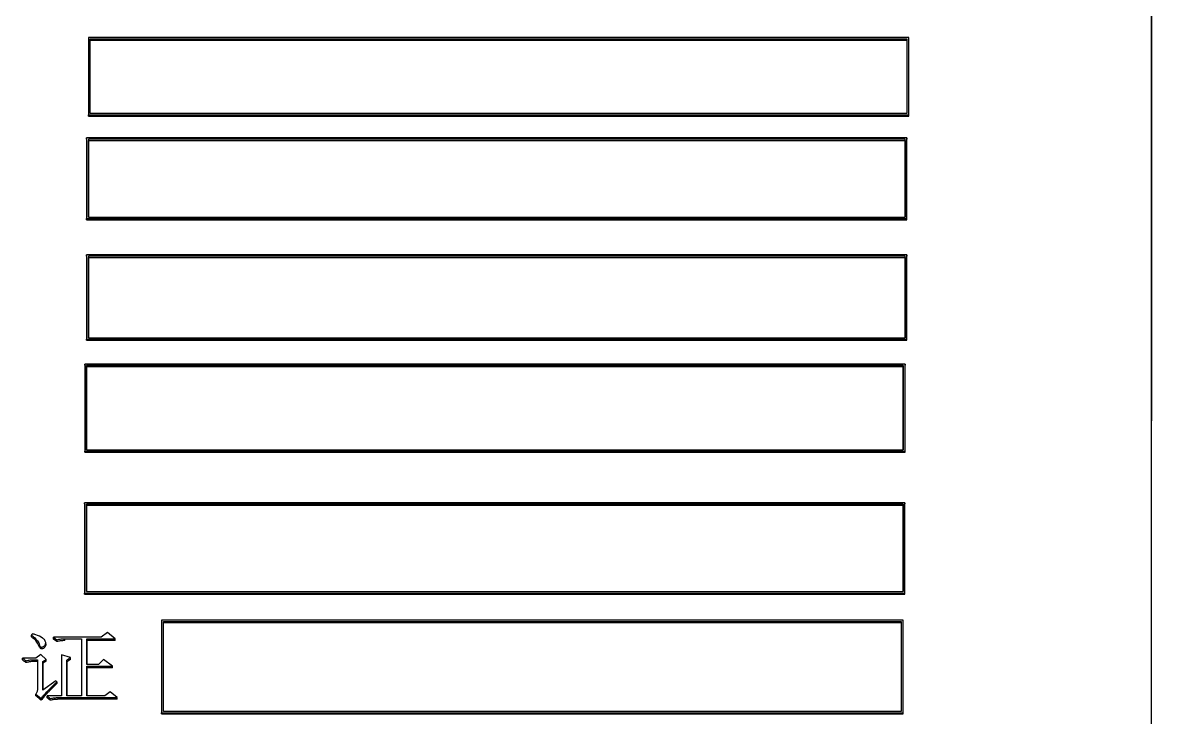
# Model space of a CAD drawing. Header units: millimetres. Extents: x 2063 to 4500, y 825 to 2548.
# Drawn here: x 2688.15 to 2718.69, y 2280.78 to 2299.53 of the extents above; entities that cross this region are included whole.
import ezdxf

# ---------------------------------------------------------------- set-up
doc = ezdxf.new("R2010")
doc.units = ezdxf.units.MM

msp = doc.modelspace()

# ---------------------------------------------------------------- linework, layer by layer
at = {"color": 7, "linetype": 'Continuous', "lineweight": 25}
for p, q in [((2689.928, 2299.124), (2689.928, 2299.089)), ((2712.061, 2299.124), (2689.928, 2299.124)), ((2689.978, 2299.091), (2712.011, 2299.091)), ((2689.978, 2299.056), (2712.011, 2299.056)), ((2712.011, 2299.091), (2712.011, 2299.056)), ((2712.061, 2299.088), (2712.061, 2299.124)), ((2712.061, 2297.007), (2712.061, 2299.088)), ((2689.928, 2298.049), (2689.928, 2297.391)), ((2689.928, 2297.296), (2689.928, 2297.007)), ((2689.928, 2297.007), (2689.928, 2297.041)), ((2689.928, 2297.041), (2712.061, 2297.041)), ((2712.011, 2297.074), (2689.978, 2297.074)), ((2712.061, 2297.007), (2712.061, 2297.041)), ((2689.928, 2297.007), (2712.061, 2297.007)), ((2689.878, 2296.383), (2689.878, 2296.417)), ((2712.011, 2296.416), (2689.878, 2296.417)), ((2712.011, 2296.416), (2712.011, 2296.383)), ((2711.961, 2296.383), (2689.928, 2296.383)), ((2689.928, 2296.383), (2689.928, 2296.35)), ((2689.928, 2296.35), (2711.961, 2296.35)), ((2711.961, 2296.35), (2711.961, 2296.383)), ((2712.011, 2294.211), (2712.011, 2296.383)), ((2689.878, 2294.512), (2689.878, 2294.211)), ((2689.928, 2294.278), (2711.961, 2294.278)), ((2689.878, 2294.211), (2689.878, 2294.243)), ((2689.878, 2294.243), (2712.011, 2294.243)), ((2689.878, 2294.211), (2712.011, 2294.211)), ((2712.011, 2294.211), (2712.011, 2294.243)), ((2712.011, 2293.259), (2689.878, 2293.259)), ((2689.878, 2293.228), (2689.878, 2293.259)), ((2711.961, 2293.223), (2689.928, 2293.223)), ((2689.928, 2293.223), (2689.928, 2293.192)), ((2689.928, 2293.192), (2711.961, 2293.192)), ((2711.961, 2293.192), (2711.961, 2293.223)), ((2712.011, 2293.259), (2712.011, 2293.228)), ((2712.011, 2290.96), (2712.011, 2293.228)), ((2689.878, 2291.274), (2689.878, 2290.96)), ((2689.878, 2290.99), (2712.011, 2290.99)), ((2689.878, 2290.96), (2689.878, 2290.99)), ((2689.878, 2290.96), (2712.011, 2290.96)), ((2689.928, 2291.026), (2711.961, 2291.026)), ((2712.011, 2290.96), (2712.011, 2290.99)), ((2711.961, 2290.312), (2689.828, 2290.312)), ((2689.828, 2290.284), (2689.828, 2290.312)), ((2711.961, 2290.312), (2711.961, 2290.284)), ((2689.828, 2290.284), (2689.828, 2287.936)), ((2711.911, 2290.276), (2689.878, 2290.276)), ((2689.878, 2290.247), (2689.878, 2290.276)), ((2689.878, 2290.247), (2711.911, 2290.247)), ((2711.911, 2290.276), (2711.911, 2290.247)), ((2711.961, 2288.545), (2711.961, 2290.284)), ((2711.961, 2287.936), (2711.961, 2288.357)), ((2689.828, 2287.964), (2711.961, 2287.964)), ((2689.828, 2287.936), (2689.828, 2287.964)), ((2689.828, 2287.936), (2711.961, 2287.936)), ((2689.878, 2288.001), (2711.911, 2288.001)), ((2711.961, 2287.936), (2711.961, 2287.964)), ((2711.956, 2286.573), (2689.823, 2286.573)), ((2689.823, 2286.546), (2689.823, 2286.573)), ((2689.823, 2286.546), (2689.823, 2284.109)), ((2711.906, 2286.535), (2689.873, 2286.535)), ((2689.873, 2286.508), (2689.873, 2286.535)), ((2689.873, 2286.508), (2711.906, 2286.508)), ((2711.906, 2286.535), (2711.906, 2286.508)), ((2711.956, 2286.573), (2711.956, 2286.546)), ((2711.956, 2284.109), (2711.956, 2286.546)), ((2689.823, 2284.134), (2711.956, 2284.134)), ((2689.823, 2284.109), (2689.823, 2284.134)), ((2689.823, 2284.109), (2711.956, 2284.109)), ((2689.873, 2284.173), (2711.906, 2284.173)), ((2711.956, 2284.109), (2711.956, 2284.134)), ((2711.906, 2283.408), (2691.896, 2283.408)), ((2691.896, 2283.408), (2691.896, 2283.384)), ((2691.896, 2283.384), (2691.896, 2280.879)), ((2691.952, 2283.369), (2711.856, 2283.369)), ((2691.952, 2283.369), (2691.952, 2283.345)), ((2691.952, 2283.345), (2711.856, 2283.345)), ((2711.856, 2283.369), (2711.856, 2283.345)), ((2711.906, 2283.384), (2711.906, 2283.408)), ((2711.906, 2280.879), (2711.906, 2283.384)), ((2688.391, 2282.955), (2688.391, 2283.003)), ((2690.446, 2283.072), (2690.273, 2282.943)), ((2690.652, 2282.901), (2690.446, 2283.072)), ((2688.776, 2282.805), (2688.776, 2282.814)), ((2688.776, 2282.766), (2688.776, 2282.781)), ((2688.986, 2282.943), (2689.073, 2282.875)), ((2690.273, 2282.943), (2688.986, 2282.943)), ((2688.986, 2282.895), (2688.986, 2282.943)), ((2689.073, 2282.827), (2688.986, 2282.895)), ((2689.073, 2282.827), (2689.073, 2282.875)), ((2689.289, 2282.901), (2689.743, 2282.901)), ((2689.289, 2282.852), (2689.289, 2282.901)), ((2689.743, 2282.901), (2689.743, 2281.358)), ((2689.884, 2282.901), (2690.652, 2282.901)), ((2689.884, 2282.205), (2689.884, 2282.901)), ((2689.884, 2282.852), (2689.884, 2282.901)), ((2689.884, 2282.852), (2689.884, 2282.205)), ((2690.652, 2282.852), (2689.884, 2282.852)), ((2688.51, 2282.377), (2688.153, 2282.377)), ((2688.153, 2282.329), (2688.153, 2282.377)), ((2688.64, 2282.48), (2688.51, 2282.377)), ((2688.791, 2282.343), (2688.64, 2282.48)), ((2689.202, 2282.472), (2689.202, 2281.358)), ((2689.44, 2282.394), (2689.202, 2282.472)), ((2689.44, 2282.346), (2689.44, 2282.394)), ((2688.24, 2282.26), (2688.24, 2282.308)), ((2688.456, 2282.334), (2688.553, 2282.334)), ((2688.456, 2282.286), (2688.456, 2282.334)), ((2688.553, 2282.286), (2688.456, 2282.286)), ((2688.553, 2282.334), (2688.553, 2281.566)), ((2688.694, 2282.291), (2688.791, 2282.343)), ((2688.791, 2282.295), (2688.694, 2282.243)), ((2688.694, 2281.514), (2688.694, 2282.291)), ((2688.694, 2282.243), (2688.694, 2282.291)), ((2688.694, 2282.243), (2688.694, 2281.514)), ((2688.791, 2282.295), (2688.791, 2282.343)), ((2689.44, 2282.346), (2689.343, 2282.278)), ((2689.343, 2281.358), (2689.343, 2282.325)), ((2689.343, 2282.278), (2689.343, 2282.325)), ((2689.343, 2282.278), (2689.343, 2281.358)), ((2690.198, 2282.205), (2689.884, 2282.205)), ((2689.884, 2282.162), (2690.576, 2282.162)), ((2689.884, 2281.358), (2689.884, 2282.162)), ((2689.884, 2282.114), (2689.884, 2282.162)), ((2689.884, 2282.114), (2689.884, 2281.358)), ((2690.576, 2282.114), (2689.884, 2282.114)), ((2690.338, 2282.343), (2690.198, 2282.205)), ((2690.576, 2282.162), (2690.338, 2282.343)), ((2689.051, 2281.765), (2688.694, 2281.514)), ((2689.073, 2281.739), (2689.051, 2281.765)), ((2689.073, 2281.739), (2689.073, 2281.692)), ((2690.511, 2281.47), (2690.371, 2281.358)), ((2690.706, 2281.314), (2690.511, 2281.47)), ((2688.51, 2281.41), (2688.651, 2281.288)), ((2688.651, 2281.242), (2688.651, 2281.288)), ((2688.813, 2281.358), (2688.899, 2281.288)), ((2689.202, 2281.358), (2688.813, 2281.358)), ((2688.813, 2281.311), (2688.813, 2281.358)), ((2688.899, 2281.242), (2688.813, 2281.311)), ((2688.899, 2281.242), (2688.899, 2281.288)), ((2689.116, 2281.314), (2690.706, 2281.314)), ((2689.116, 2281.268), (2689.116, 2281.314)), ((2690.706, 2281.268), (2689.116, 2281.268)), ((2689.743, 2281.358), (2689.343, 2281.358)), ((2690.371, 2281.358), (2689.884, 2281.358)), ((2690.706, 2281.268), (2690.706, 2281.314)), ((2691.896, 2280.902), (2711.906, 2280.902)), ((2691.896, 2280.879), (2691.896, 2280.902)), ((2691.896, 2280.879), (2711.906, 2280.879)), ((2711.856, 2280.942), (2691.952, 2280.942)), ((2711.906, 2280.879), (2711.906, 2280.902))]:
    msp.add_line(p, q, dxfattribs=at)
at = {"color": 7, "linetype": 'Continuous', "lineweight": 25, "flags": 128}
for points in [[(2690.652, 2282.852), (2690.652, 2282.876), (2690.652, 2282.901)], [(2690.576, 2282.114), (2690.576, 2282.138), (2690.576, 2282.162)], [(2688.51, 2281.363), (2688.51, 2281.375), (2688.51, 2281.387), (2688.51, 2281.41)]]:
    msp.add_lwpolyline(points, dxfattribs=at)
at = {"color": 7, "linetype": 'Continuous', "lineweight": 25}
for points in [[(2717.791, 2253.34), (2718.315, 2256.991), (2719.363, 2264.295), (2722.483, 2274.938), (2726.691, 2285.181), (2732.046, 2294.882), (2738.451, 2303.921), (2745.832, 2312.183), (2754.094, 2319.564), (2763.134, 2325.969), (2772.834, 2331.324), (2783.077, 2335.532), (2793.721, 2338.652), (2801.024, 2339.7), (2804.675, 2340.224)], [(2717.994, 2259.882), (2718.68, 2263.177), (2720.053, 2269.765), (2723.374, 2279.317), (2727.578, 2288.501), (2732.713, 2297.204), (2738.703, 2305.34), (2745.49, 2312.825), (2753.004, 2319.581), (2761.166, 2325.535), (2769.891, 2330.633), (2779.092, 2334.798), (2788.658, 2338.078), (2795.253, 2339.422), (2798.55, 2340.095)], [(2718.045, 2259.578), (2718.633, 2262.492), (2719.809, 2268.32), (2722.561, 2276.814), (2726.009, 2285.043), (2730.209, 2292.914), (2735.054, 2300.415), (2738.829, 2305.008), (2740.716, 2307.305)]]:
    msp.add_open_spline(points, degree=3, dxfattribs=at)
for points, knots in [([(2718.606, 2262.598), (2718.606, 2263.854), (2718.606, 2267.677), (2718.606, 2272.605), (2718.606, 2278.643), (2718.606, 2283.305), (2718.606, 2288.877), (2718.606, 2293.116), (2718.606, 2298.094), (2718.605, 2302.739), (2718.605, 2306.886), (2718.605, 2310.623), (2718.605, 2313.278), (2718.605, 2316.15), (2718.605, 2318.072), (2718.605, 2320.173), (2718.605, 2320.975), (2718.605, 2321.536)], [0, 0, 0, 0, 0.041991, 0.127821, 0.170695, 0.256527, 0.299401, 0.385233, 0.428107, 0.513939, 0.599771, 0.642645, 0.728477, 0.77135, 0.857181, 0.900055, 1, 1, 1, 1]), ([(2718.605, 2309.036), (2718.605, 2308.933), (2718.605, 2307.424), (2718.605, 2304.876), (2718.605, 2300.554), (2718.606, 2296.769), (2718.606, 2292.532), (2718.606, 2290.114), (2718.606, 2288.779)], [0, 0, 0, 0, 0.01996, 0.291187, 0.426663, 0.697885, 0.833362, 1, 1, 1, 1]), ([(2717.994, 2259.883), (2718.6, 2262.839), (2719.8, 2268.687), (2722.567, 2277.112), (2725.928, 2285.096), (2730.338, 2293.355), (2735.022, 2300.651), (2738.824, 2305.06), (2740.238, 2306.7)], [0, 0, 0, 0, 0.172465, 0.341166, 0.506102, 0.667275, 0.876268, 1, 1, 1, 1]), ([(2689.928, 2299.124), (2689.928, 2298.918), (2689.928, 2298.508), (2689.928, 2297.814), (2689.928, 2297.322), (2689.928, 2297.041)], [0, 0, 0, 0, 0.300081, 0.600162, 1, 1, 1, 1]), ([(2689.978, 2297.074), (2689.978, 2297.286), (2689.978, 2297.708), (2689.978, 2298.381), (2689.978, 2298.839), (2689.978, 2299.091)], [0, 0, 0, 0, 0.3099206, 0.6198411, 1, 1, 1, 1]), ([(2689.978, 2297.074), (2689.978, 2297.234), (2689.978, 2297.563), (2689.978, 2298.227), (2689.978, 2298.725), (2689.978, 2299.056)], [0, 0, 0, 0, 0.237543, 0.491754, 1, 1, 1, 1]), ([(2712.011, 2299.091), (2712.011, 2298.886), (2712.011, 2298.475), (2712.011, 2297.803), (2712.011, 2297.333), (2712.011, 2297.074)], [0, 0, 0, 0, 0.309921, 0.619843, 1, 1, 1, 1]), ([(2712.011, 2299.056), (2712.011, 2298.891), (2712.011, 2298.559), (2712.011, 2297.902), (2712.011, 2297.403), (2712.011, 2297.074)], [0, 0, 0, 0, 0.254228, 0.508455, 1, 1, 1, 1]), ([(2712.061, 2297.041), (2712.061, 2297.252), (2712.061, 2297.675), (2712.061, 2298.37), (2712.061, 2298.85), (2712.061, 2299.124)], [0, 0, 0, 0, 0.3000816, 0.6001632, 1, 1, 1, 1]), ([(2689.878, 2296.417), (2689.878, 2296.202), (2689.878, 2295.773), (2689.878, 2295.049), (2689.878, 2294.536), (2689.878, 2294.243)], [0, 0, 0, 0, 0.300081, 0.600162, 1, 1, 1, 1]), ([(2712.011, 2294.243), (2712.011, 2294.463), (2712.011, 2294.903), (2712.011, 2295.629), (2712.011, 2296.13), (2712.011, 2296.416)], [0, 0, 0, 0, 0.300082, 0.600163, 1, 1, 1, 1]), ([(2689.928, 2296.383), (2689.928, 2296.168), (2689.928, 2295.738), (2689.928, 2295.038), (2689.928, 2294.548), (2689.928, 2294.278)], [0, 0, 0, 0, 0.309921, 0.619841, 1, 1, 1, 1]), ([(2689.928, 2294.278), (2689.928, 2294.445), (2689.928, 2294.789), (2689.928, 2295.483), (2689.928, 2296.003), (2689.928, 2296.35)], [0, 0, 0, 0, 0.238721, 0.492538, 1, 1, 1, 1]), ([(2711.961, 2294.278), (2711.961, 2294.498), (2711.961, 2294.938), (2711.961, 2295.641), (2711.961, 2296.119), (2711.961, 2296.383)], [0, 0, 0, 0, 0.309921, 0.619843, 1, 1, 1, 1]), ([(2711.961, 2296.35), (2711.961, 2296.176), (2711.961, 2295.83), (2711.961, 2295.143), (2711.961, 2294.622), (2711.961, 2294.278)], [0, 0, 0, 0, 0.253832, 0.507664, 1, 1, 1, 1]), ([(2689.878, 2293.259), (2689.878, 2293.034), (2689.878, 2292.586), (2689.878, 2291.83), (2689.878, 2291.295), (2689.878, 2290.99)], [0, 0, 0, 0, 0.300081, 0.600162, 1, 1, 1, 1]), ([(2689.928, 2293.223), (2689.928, 2292.999), (2689.928, 2292.55), (2689.928, 2291.818), (2689.928, 2291.307), (2689.928, 2291.026)], [0, 0, 0, 0, 0.309921, 0.619841, 1, 1, 1, 1]), ([(2689.928, 2291.026), (2689.928, 2291.201), (2689.928, 2291.562), (2689.928, 2292.286), (2689.928, 2292.83), (2689.928, 2293.192)], [0, 0, 0, 0, 0.239926, 0.493342, 1, 1, 1, 1]), ([(2711.961, 2291.026), (2711.961, 2291.256), (2711.961, 2291.714), (2711.961, 2292.448), (2711.961, 2292.948), (2711.961, 2293.223)], [0, 0, 0, 0, 0.309921, 0.619843, 1, 1, 1, 1]), ([(2711.961, 2293.192), (2711.961, 2293.011), (2711.961, 2292.649), (2711.961, 2291.93), (2711.961, 2291.386), (2711.961, 2291.026)], [0, 0, 0, 0, 0.253427, 0.506855, 1, 1, 1, 1]), ([(2712.011, 2290.99), (2712.011, 2291.219), (2712.011, 2291.678), (2712.011, 2292.436), (2712.011, 2292.959), (2712.011, 2293.259)], [0, 0, 0, 0, 0.300082, 0.600163, 1, 1, 1, 1]), ([(2689.828, 2290.312), (2689.828, 2290.08), (2689.828, 2289.615), (2689.828, 2288.833), (2689.828, 2288.28), (2689.828, 2287.964)], [0, 0, 0, 0, 0.300081, 0.600162, 1, 1, 1, 1]), ([(2711.961, 2287.964), (2711.961, 2288.201), (2711.961, 2288.676), (2711.961, 2289.46), (2711.961, 2290.002), (2711.961, 2290.312)], [0, 0, 0, 0, 0.300082, 0.600163, 1, 1, 1, 1]), ([(2689.878, 2290.276), (2689.878, 2290.043), (2689.878, 2289.578), (2689.878, 2288.82), (2689.878, 2288.292), (2689.878, 2288.001)], [0, 0, 0, 0, 0.309921, 0.619841, 1, 1, 1, 1]), ([(2689.878, 2288.001), (2689.878, 2288.184), (2689.878, 2288.557), (2689.878, 2289.308), (2689.878, 2289.871), (2689.878, 2290.247)], [0, 0, 0, 0, 0.240925, 0.494007, 1, 1, 1, 1]), ([(2711.911, 2288.001), (2711.911, 2288.239), (2711.911, 2288.713), (2711.911, 2289.472), (2711.911, 2289.99), (2711.911, 2290.276)], [0, 0, 0, 0, 0.309921, 0.619843, 1, 1, 1, 1]), ([(2711.911, 2290.247), (2711.911, 2290.059), (2711.911, 2289.684), (2711.911, 2288.938), (2711.911, 2288.374), (2711.911, 2288.001)], [0, 0, 0, 0, 0.253092, 0.506185, 1, 1, 1, 1]), ([(2689.823, 2286.573), (2689.823, 2286.331), (2689.823, 2285.848), (2689.823, 2285.036), (2689.823, 2284.462), (2689.823, 2284.134)], [0, 0, 0, 0, 0.300081, 0.600162, 1, 1, 1, 1]), ([(2689.873, 2286.535), (2689.873, 2286.293), (2689.873, 2285.809), (2689.873, 2285.022), (2689.873, 2284.475), (2689.873, 2284.173)], [0, 0, 0, 0, 0.309921, 0.619841, 1, 1, 1, 1]), ([(2689.873, 2284.173), (2689.873, 2284.363), (2689.873, 2284.752), (2689.873, 2285.532), (2689.873, 2286.118), (2689.873, 2286.508)], [0, 0, 0, 0, 0.242059, 0.494764, 1, 1, 1, 1]), ([(2711.906, 2284.173), (2711.906, 2284.419), (2711.906, 2284.911), (2711.906, 2285.699), (2711.906, 2286.238), (2711.906, 2286.535)], [0, 0, 0, 0, 0.309921, 0.619843, 1, 1, 1, 1]), ([(2711.906, 2286.508), (2711.906, 2286.313), (2711.906, 2285.923), (2711.906, 2285.147), (2711.906, 2284.561), (2711.906, 2284.173)], [0, 0, 0, 0, 0.252712, 0.505424, 1, 1, 1, 1]), ([(2711.956, 2284.134), (2711.956, 2284.38), (2711.956, 2284.872), (2711.956, 2285.686), (2711.956, 2286.251), (2711.956, 2286.573)], [0, 0, 0, 0, 0.3000817, 0.6001633, 1, 1, 1, 1]), ([(2691.896, 2283.408), (2691.896, 2283.16), (2691.896, 2282.662), (2691.896, 2281.828), (2691.896, 2281.238), (2691.896, 2280.902)], [0, 0, 0, 0, 0.300081, 0.600162, 1, 1, 1, 1]), ([(2691.952, 2280.942), (2691.952, 2281.194), (2691.952, 2281.7), (2691.952, 2282.51), (2691.952, 2283.064), (2691.952, 2283.369)], [0, 0, 0, 0, 0.3099205, 0.6198411, 1, 1, 1, 1]), ([(2691.952, 2280.942), (2691.952, 2281.138), (2691.952, 2281.538), (2691.952, 2282.341), (2691.952, 2282.943), (2691.952, 2283.345)], [0, 0, 0, 0, 0.242928, 0.495343, 1, 1, 1, 1]), ([(2711.856, 2283.369), (2711.856, 2283.12), (2711.856, 2282.623), (2711.856, 2281.814), (2711.856, 2281.252), (2711.856, 2280.942)], [0, 0, 0, 0, 0.309921, 0.619842, 1, 1, 1, 1]), ([(2711.856, 2283.345), (2711.856, 2283.144), (2711.856, 2282.743), (2711.856, 2281.944), (2711.856, 2281.341), (2711.856, 2280.942)], [0, 0, 0, 0, 0.252421, 0.504842, 1, 1, 1, 1]), ([(2711.906, 2280.902), (2711.906, 2281.154), (2711.906, 2281.66), (2711.906, 2282.497), (2711.906, 2283.077), (2711.906, 2283.408)], [0, 0, 0, 0, 0.300082, 0.600163, 1, 1, 1, 1]), ([(2688.391, 2283.003), (2688.431, 2282.968), (2688.504, 2282.903), (2688.584, 2282.812), (2688.602, 2282.742), (2688.617, 2282.707), (2688.632, 2282.689), (2688.647, 2282.679), (2688.662, 2282.675), (2688.683, 2282.677), (2688.712, 2282.689), (2688.744, 2282.713), (2688.767, 2282.748), (2688.78, 2282.785), (2688.775, 2282.825), (2688.748, 2282.872), (2688.666, 2282.947), (2688.542, 2282.996), (2688.445, 2283.027), (2688.413, 2283.038)], [0, 0, 0, 0, 0.149443, 0.274042, 0.333076, 0.362754, 0.385188, 0.398021, 0.410985, 0.42602, 0.45239, 0.493257, 0.533496, 0.57286, 0.60517, 0.651682, 0.729284, 0.908686, 1, 1, 1, 1]), ([(2688.413, 2283.038), (2688.409, 2283.032), (2688.402, 2283.02), (2688.395, 2283.009), (2688.391, 2283.003)], [0, 0, 0, 0, 0.5, 1, 1, 1, 1]), ([(2688.775, 2282.766), (2688.777, 2282.755), (2688.78, 2282.73), (2688.763, 2282.692), (2688.735, 2282.655), (2688.701, 2282.635), (2688.674, 2282.628), (2688.656, 2282.627), (2688.64, 2282.635), (2688.622, 2282.651), (2688.592, 2282.713), (2688.541, 2282.832), (2688.445, 2282.911), (2688.391, 2282.955)], [0, 0, 0, 0, 0.052453, 0.123771, 0.19881, 0.271367, 0.297266, 0.323434, 0.346422, 0.375988, 0.432132, 0.683487, 1, 1, 1, 1]), ([(2689.073, 2282.875), (2689.112, 2282.883), (2689.183, 2282.899), (2689.257, 2282.9), (2689.289, 2282.901)], [0, 0, 0, 0, 0.558835, 1, 1, 1, 1]), ([(2689.289, 2282.852), (2689.248, 2282.851), (2689.175, 2282.849), (2689.104, 2282.833), (2689.073, 2282.827)], [0, 0, 0, 0, 0.561085, 1, 1, 1, 1]), ([(2688.153, 2282.377), (2688.165, 2282.367), (2688.186, 2282.351), (2688.215, 2282.328), (2688.231, 2282.315), (2688.24, 2282.308)], [0, 0, 0, 0, 0.42835, 0.71417, 1, 1, 1, 1]), ([(2689.343, 2282.325), (2689.356, 2282.335), (2689.379, 2282.351), (2689.411, 2282.374), (2689.431, 2282.387), (2689.44, 2282.394)], [0, 0, 0, 0, 0.400149, 0.700074, 1, 1, 1, 1]), ([(2688.24, 2282.26), (2688.227, 2282.27), (2688.206, 2282.287), (2688.178, 2282.31), (2688.161, 2282.323), (2688.153, 2282.329)], [0, 0, 0, 0, 0.432889, 0.716443, 1, 1, 1, 1]), ([(2688.24, 2282.308), (2688.279, 2282.317), (2688.351, 2282.332), (2688.424, 2282.333), (2688.456, 2282.334)], [0, 0, 0, 0, 0.5588391, 1, 1, 1, 1]), ([(2688.456, 2282.286), (2688.415, 2282.285), (2688.342, 2282.283), (2688.271, 2282.267), (2688.24, 2282.26)], [0, 0, 0, 0, 0.561089, 1, 1, 1, 1]), ([(2688.553, 2281.566), (2688.553, 2281.547), (2688.552, 2281.517), (2688.543, 2281.475), (2688.532, 2281.441), (2688.517, 2281.42), (2688.51, 2281.41)], [0, 0, 0, 0, 0.337489, 0.556536, 0.776867, 1, 1, 1, 1]), ([(2688.651, 2281.288), (2688.675, 2281.319), (2688.75, 2281.414), (2688.898, 2281.559), (2689.014, 2281.679), (2689.073, 2281.739)], [0, 0, 0, 0, 0.190523, 0.595111, 1, 1, 1, 1]), ([(2689.073, 2281.692), (2689.017, 2281.636), (2688.939, 2281.558), (2688.85, 2281.468), (2688.814, 2281.431), (2688.798, 2281.413), (2688.79, 2281.405), (2688.779, 2281.393), (2688.768, 2281.382), (2688.749, 2281.361), (2688.71, 2281.316), (2688.675, 2281.273), (2688.651, 2281.242)], [0, 0, 0, 0, 0.381229, 0.535671, 0.612893, 0.632198, 0.651503, 0.670808, 0.709419, 0.728724, 0.805952, 1, 1, 1, 1]), ([(2688.651, 2281.242), (2688.639, 2281.252), (2688.614, 2281.273), (2688.568, 2281.314), (2688.533, 2281.344), (2688.51, 2281.363)], [0, 0, 0, 0, 0.257321, 0.514642, 1, 1, 1, 1]), ([(2688.899, 2281.288), (2688.939, 2281.297), (2689.01, 2281.312), (2689.084, 2281.314), (2689.116, 2281.314)], [0, 0, 0, 0, 0.558835, 1, 1, 1, 1]), ([(2689.116, 2281.268), (2689.075, 2281.267), (2689.002, 2281.265), (2688.931, 2281.249), (2688.899, 2281.242)], [0, 0, 0, 0, 0.5610854, 1, 1, 1, 1])]:
    msp.add_open_spline(points, degree=3, knots=knots, dxfattribs=at)

doc.saveas('drawing.dxf')
